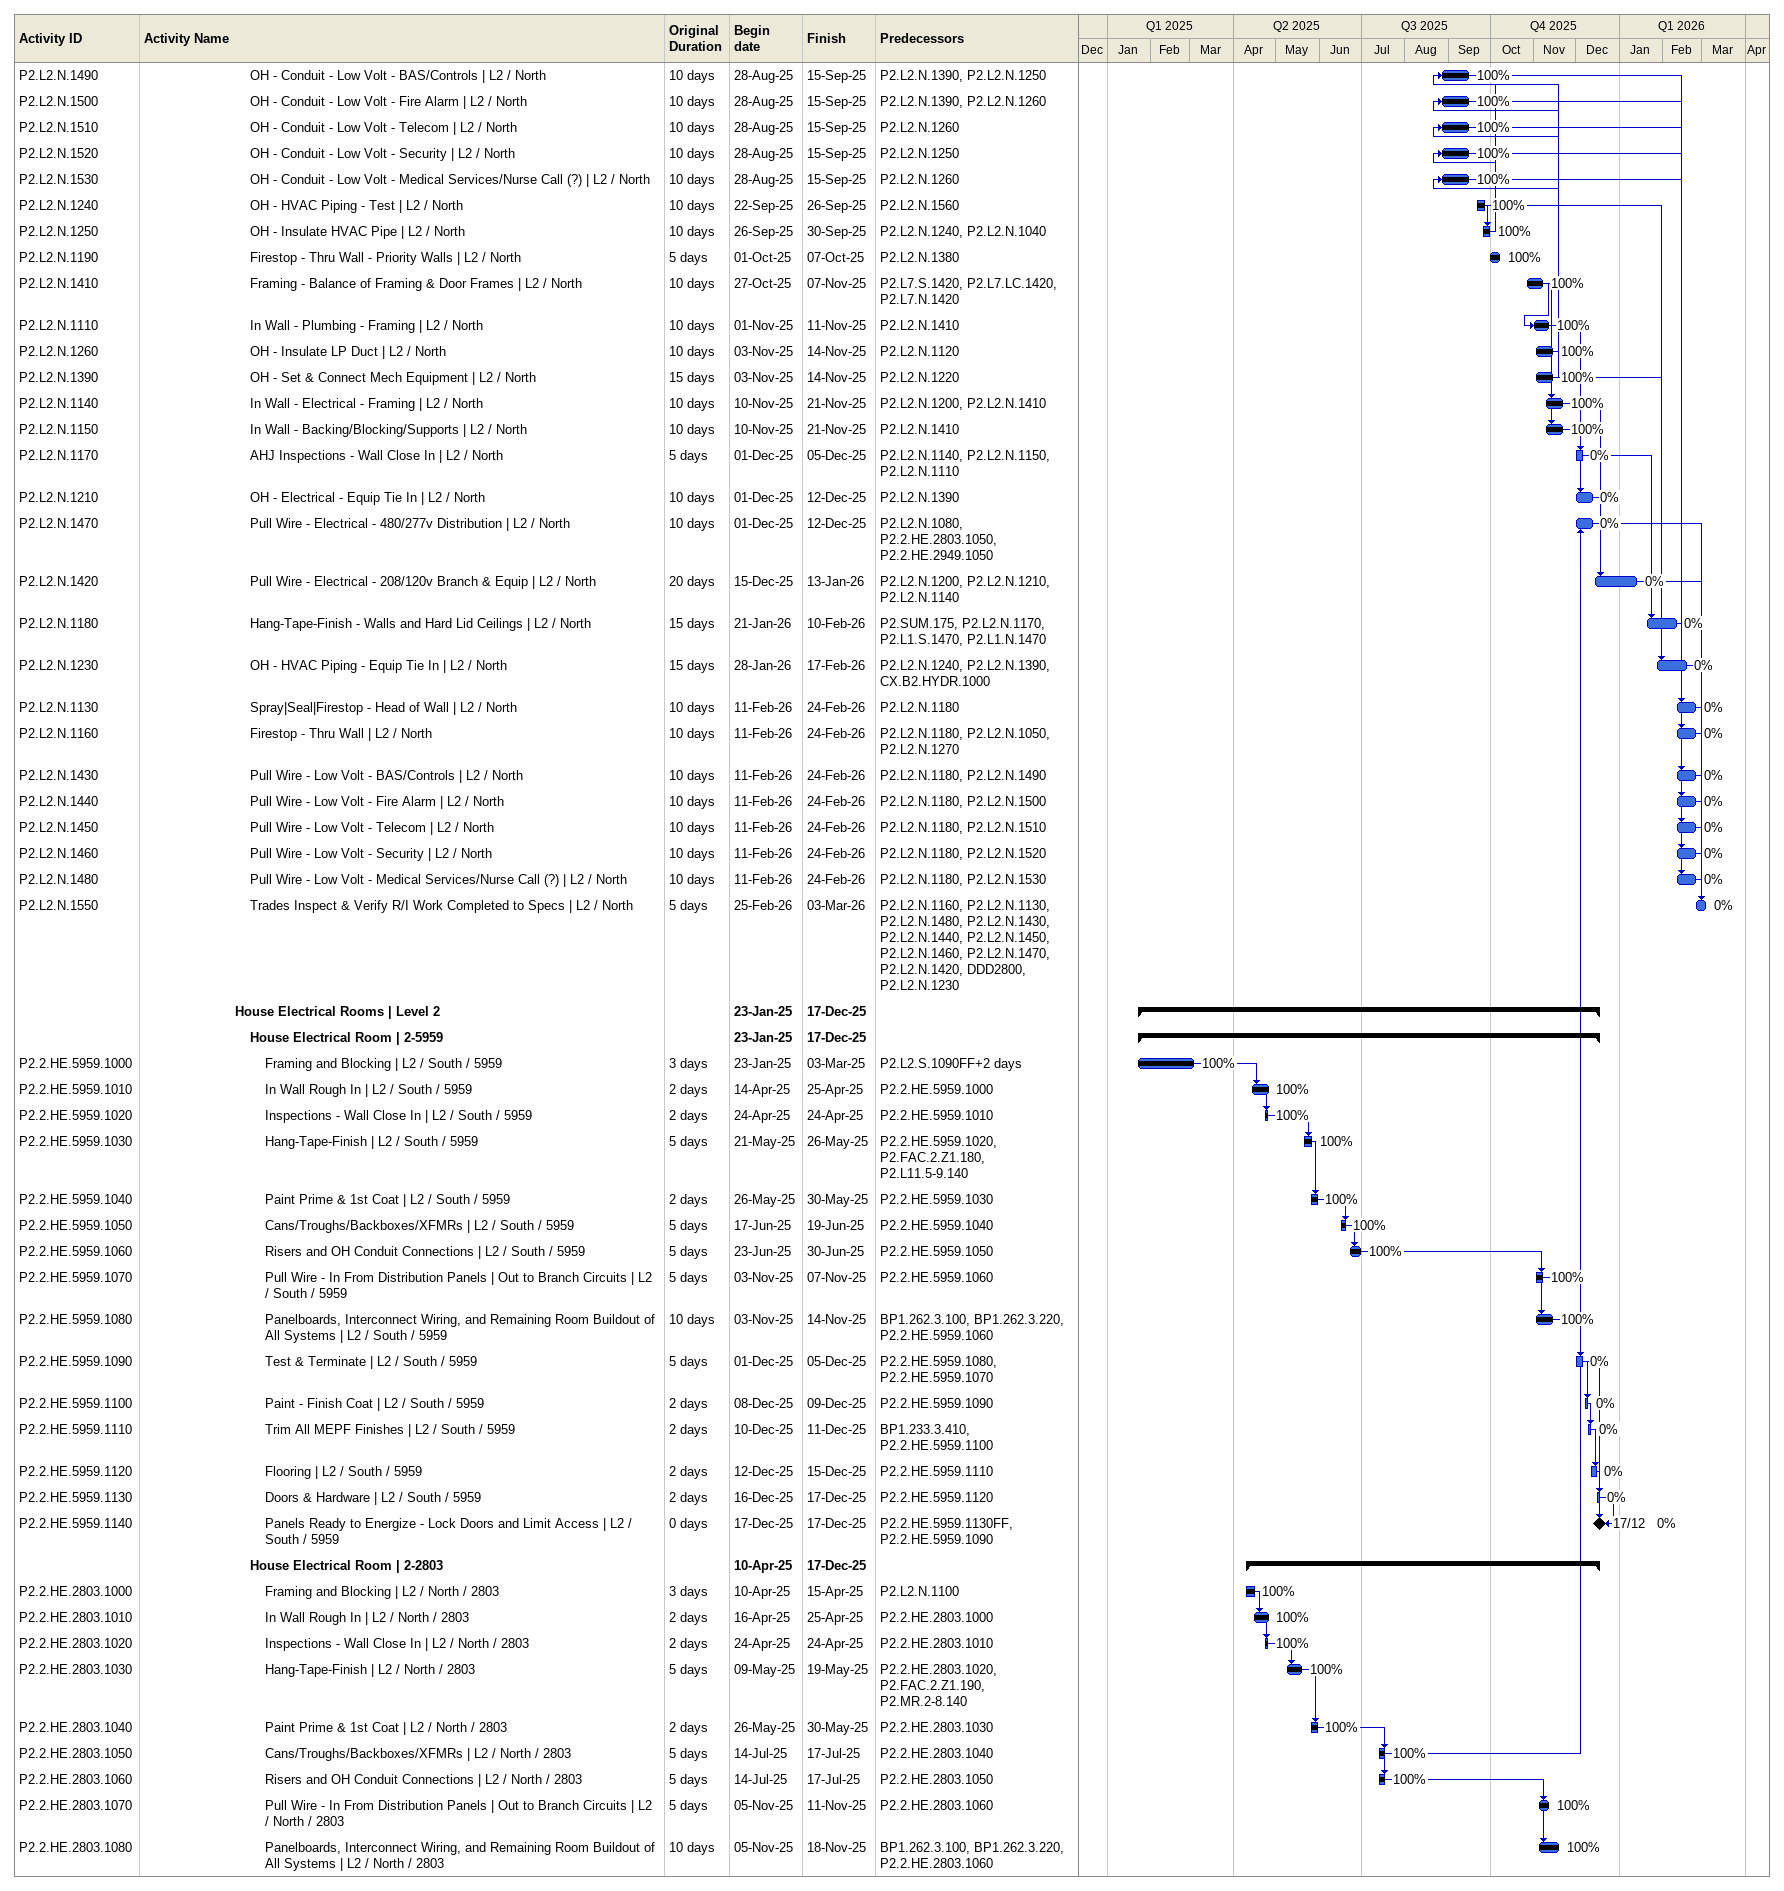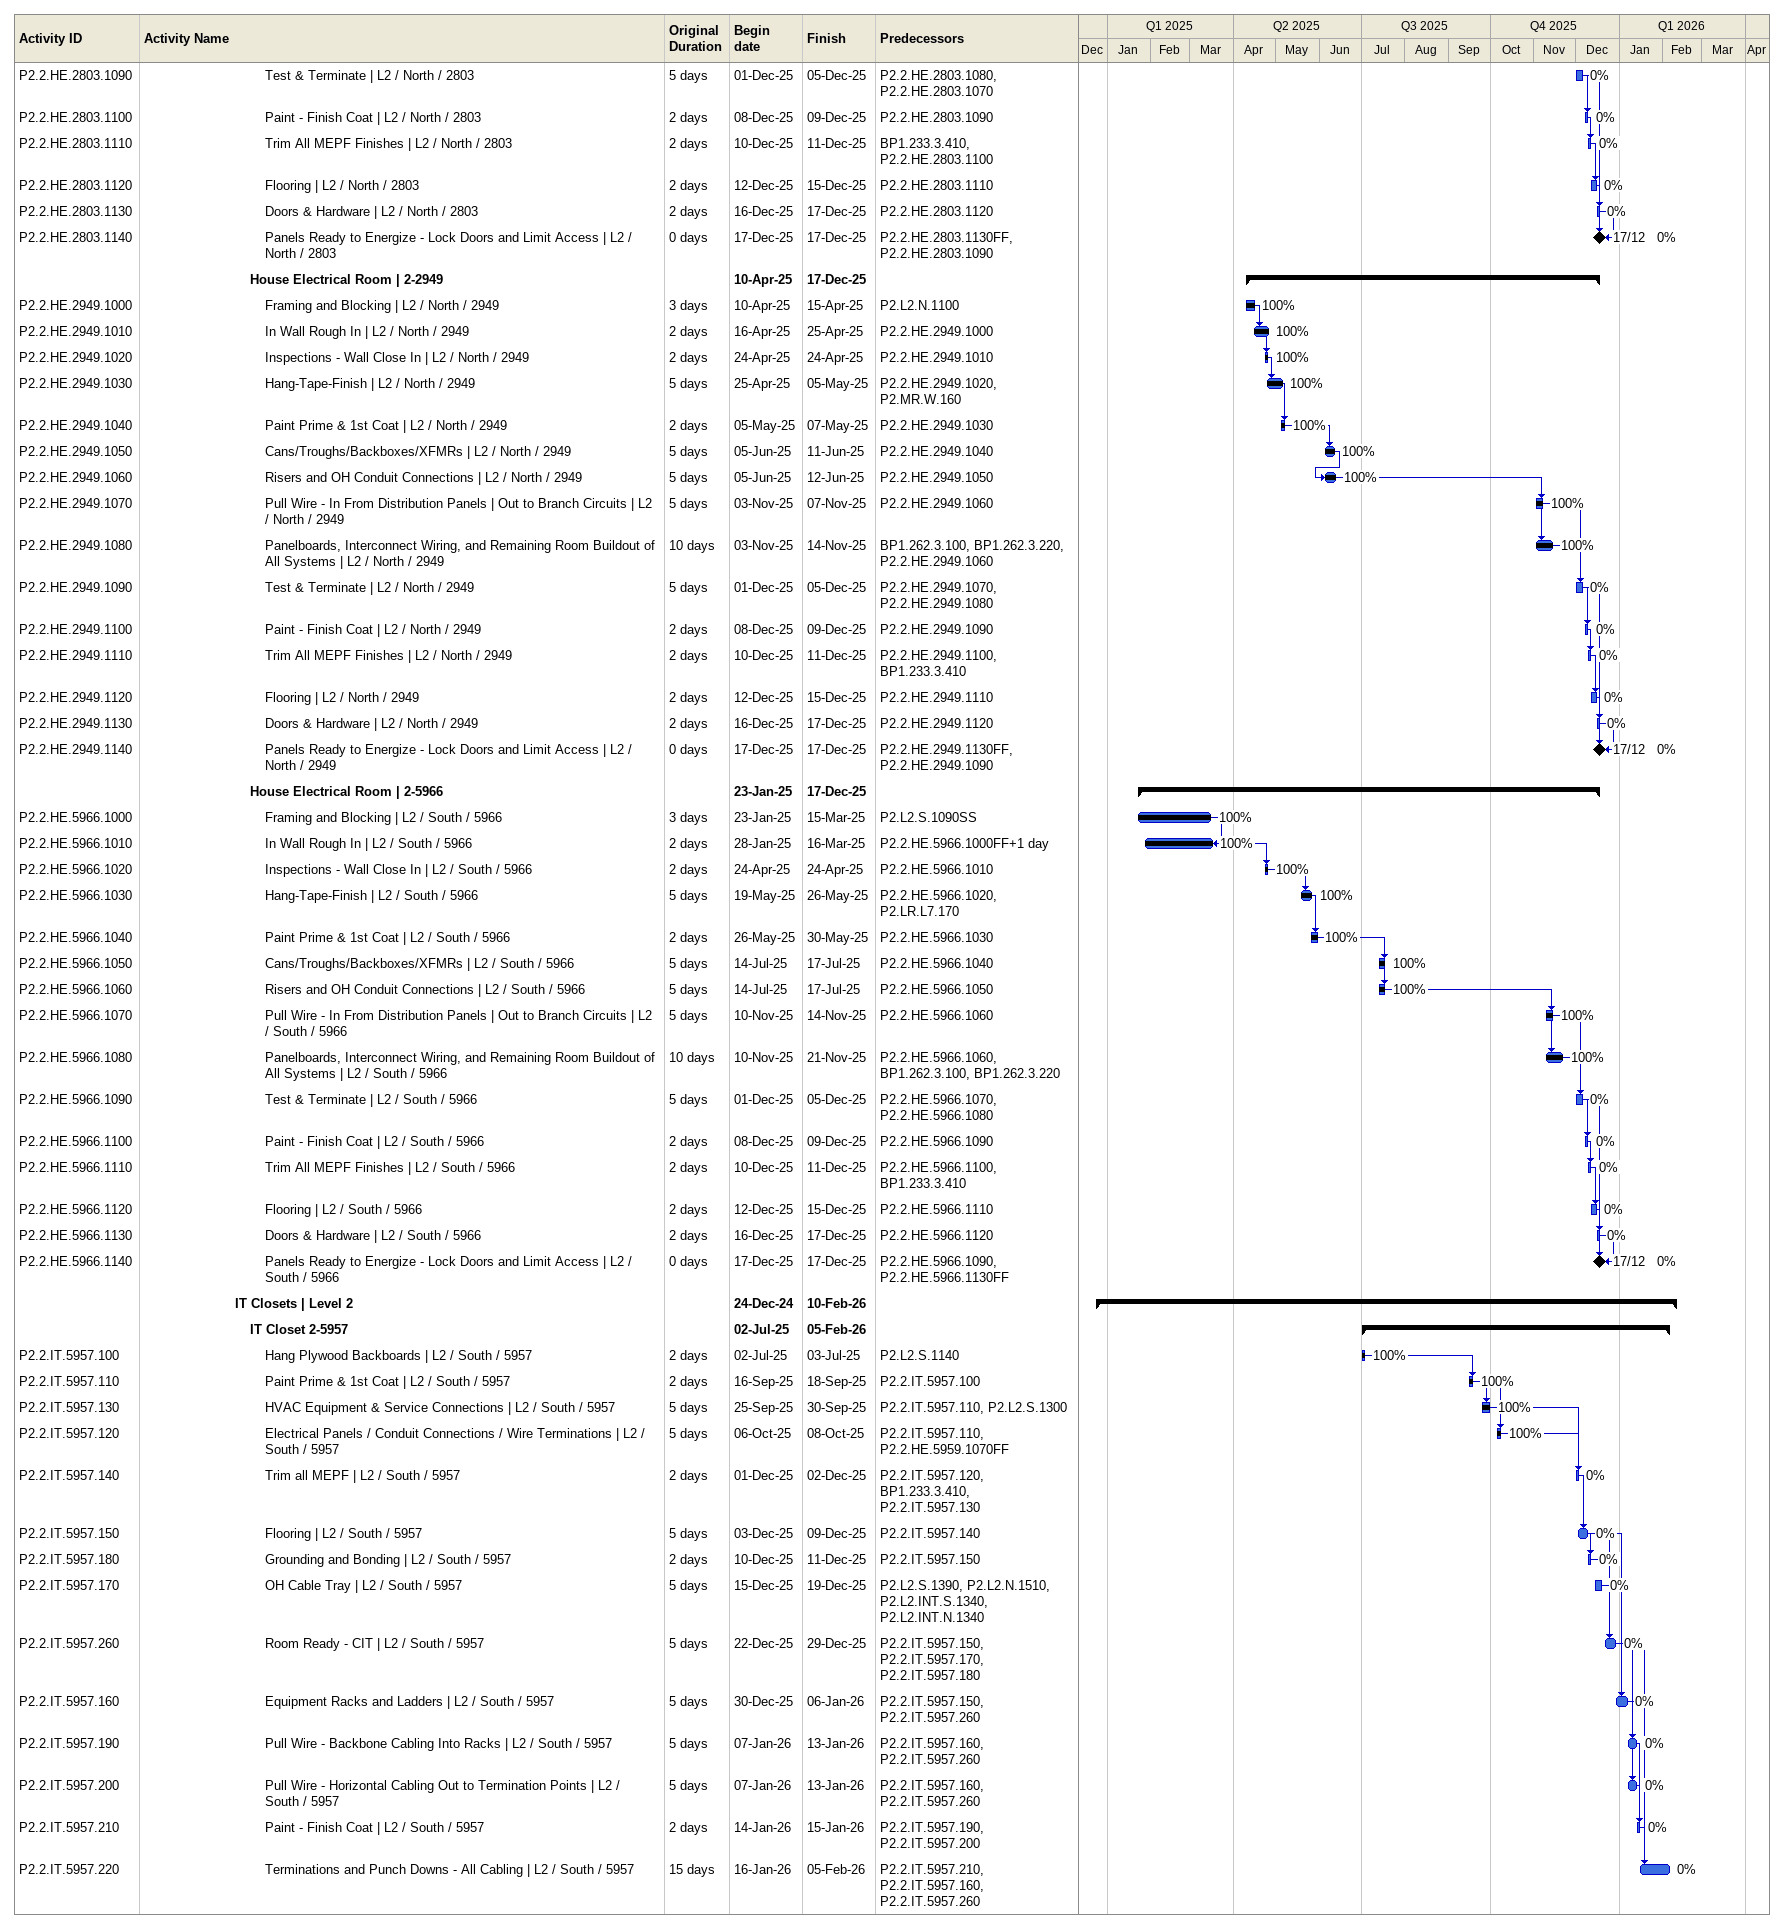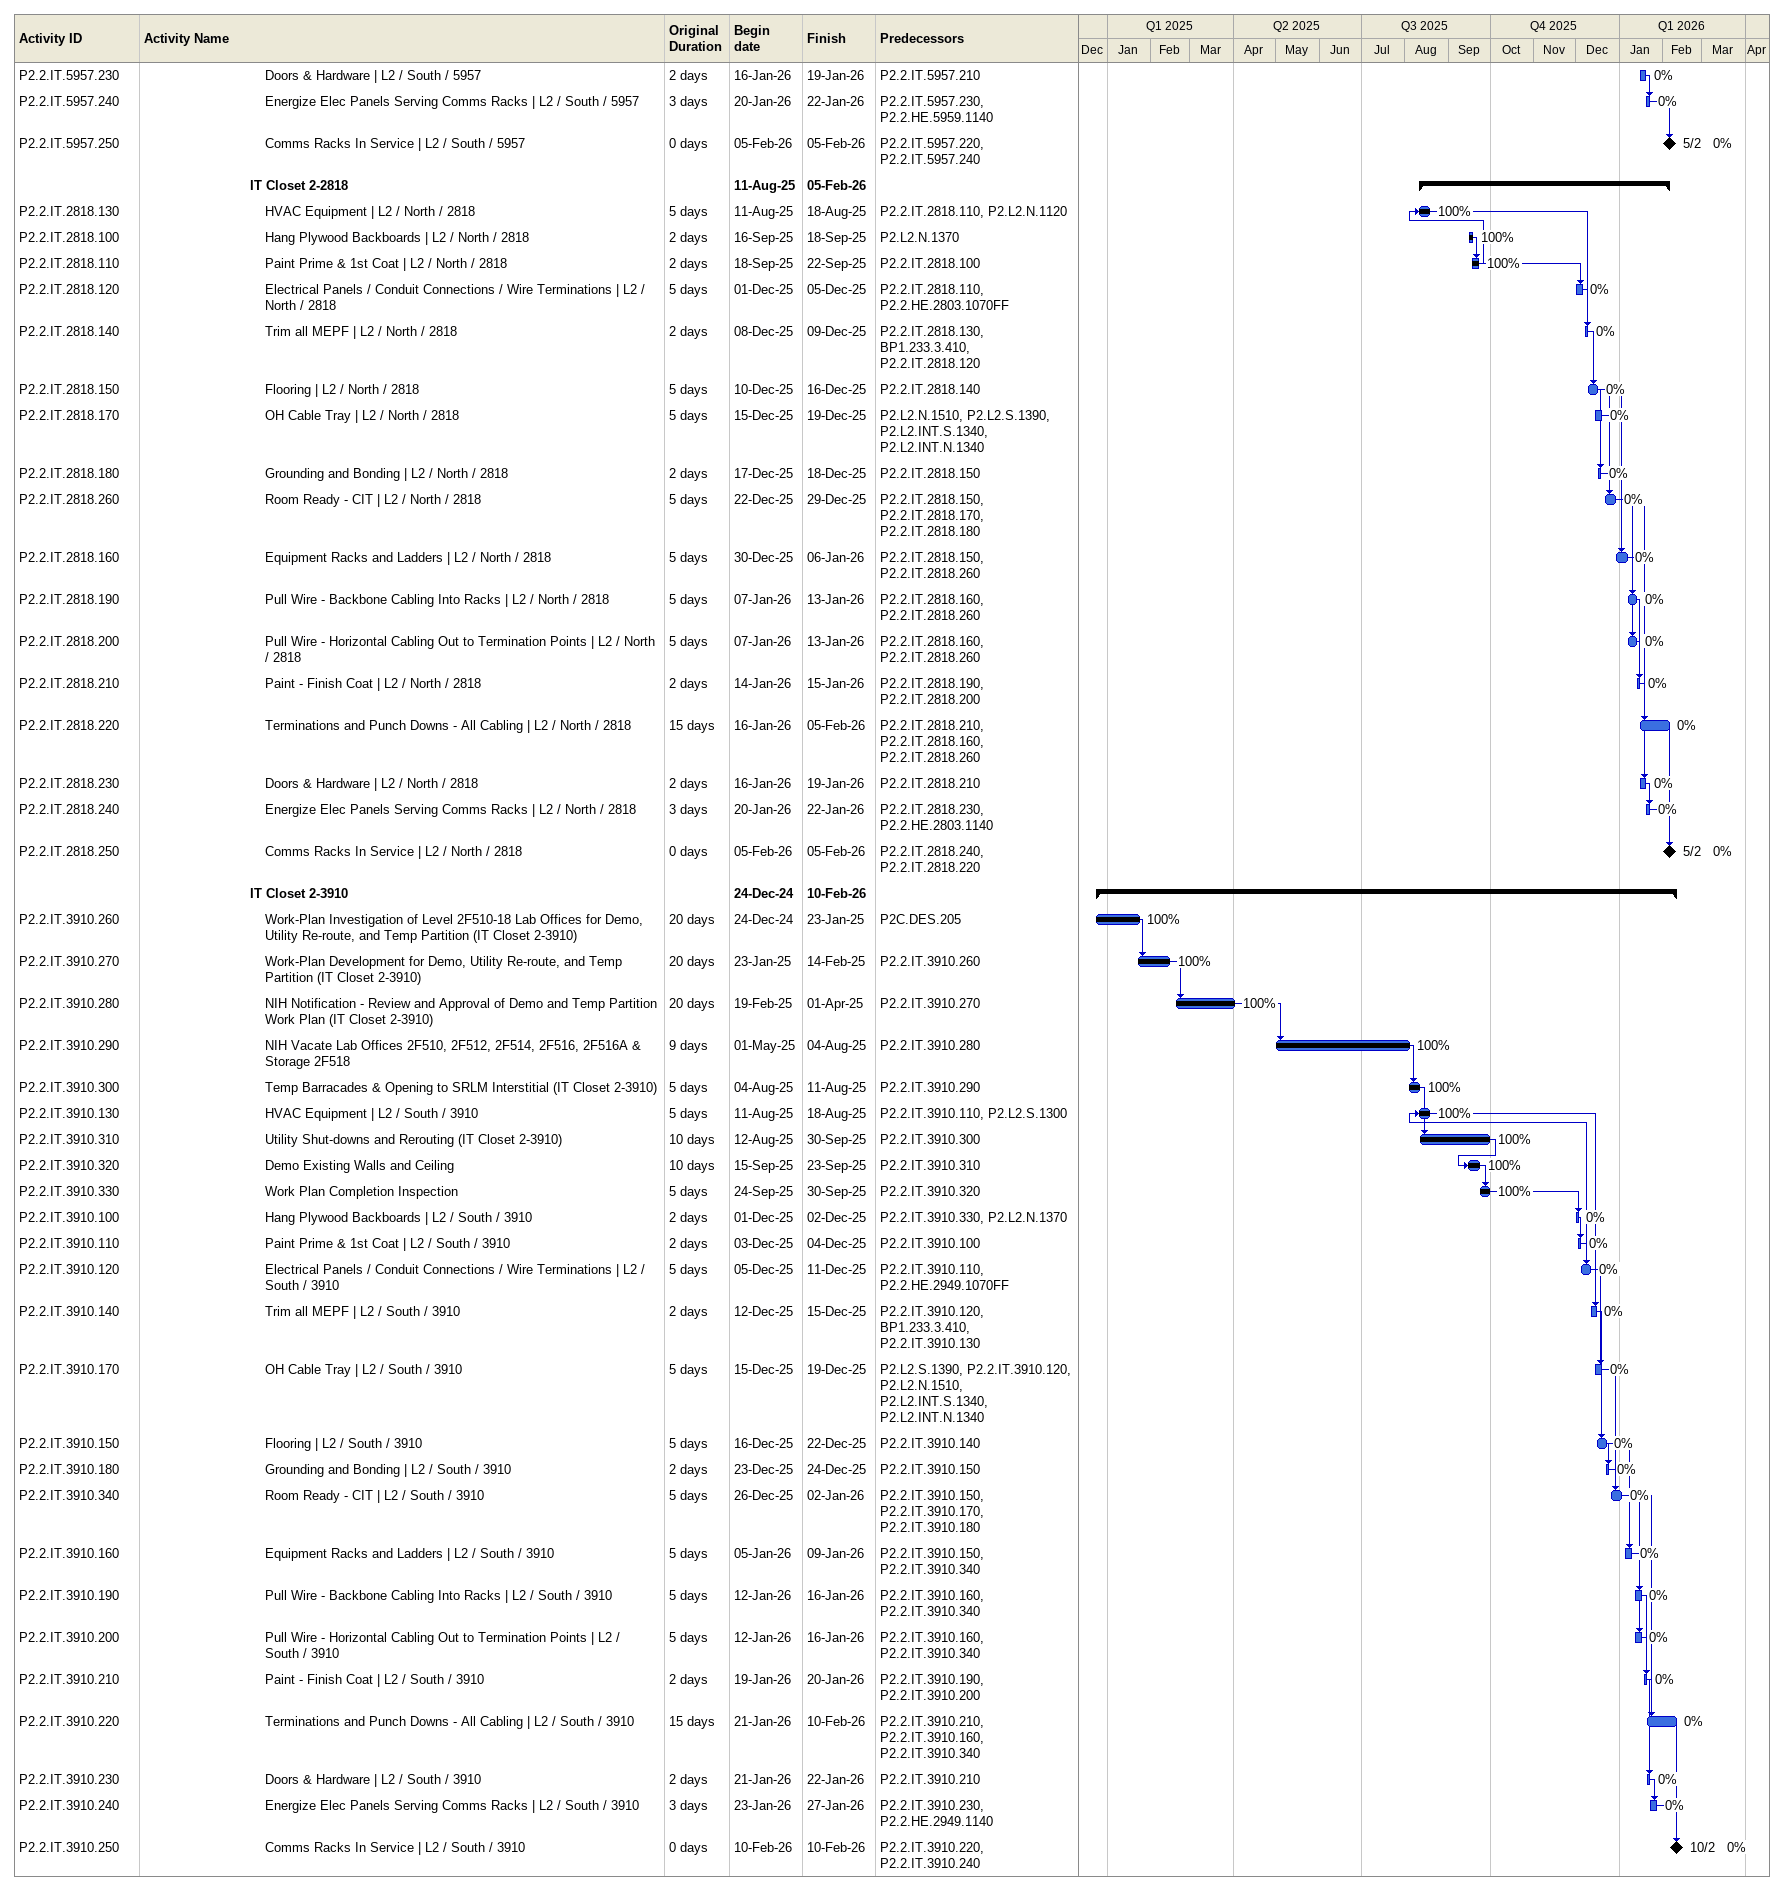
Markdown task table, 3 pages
| ID | Level | Task | Original duration | Start | Finish | Predecessors | % complete |
|---|---|---|---|---|---|---|---|
| P2.L2.N.1490 | 8 | OH - Conduit - Low Volt - BAS/Controls \| L2 / North | 10d | 2025-08-28 | 2025-09-15 | P2.L2.N.1390, P2.L2.N.1250 | 100 |
| P2.L2.N.1500 | 8 | OH - Conduit - Low Volt - Fire Alarm \| L2 / North | 10d | 2025-08-28 | 2025-09-15 | P2.L2.N.1390, P2.L2.N.1260 | 100 |
| P2.L2.N.1510 | 8 | OH - Conduit - Low Volt - Telecom \| L2 / North | 10d | 2025-08-28 | 2025-09-15 | P2.L2.N.1260 | 100 |
| P2.L2.N.1520 | 8 | OH - Conduit - Low Volt - Security \| L2 / North | 10d | 2025-08-28 | 2025-09-15 | P2.L2.N.1250 | 100 |
| P2.L2.N.1530 | 8 | OH - Conduit - Low Volt - Medical Services/Nurse Call (?) \| L2 / North | 10d | 2025-08-28 | 2025-09-15 | P2.L2.N.1260 | 100 |
| P2.L2.N.1240 | 8 | OH - HVAC Piping - Test \| L2 / North | 10d | 2025-09-22 | 2025-09-26 | P2.L2.N.1560 | 100 |
| P2.L2.N.1250 | 8 | OH - Insulate HVAC Pipe \| L2 / North | 10d | 2025-09-26 | 2025-09-30 | P2.L2.N.1240, P2.L2.N.1040 | 100 |
| P2.L2.N.1190 | 8 | Firestop - Thru Wall - Priority Walls \| L2 / North | 5d | 2025-10-01 | 2025-10-07 | P2.L2.N.1380 | 100 |
| P2.L2.N.1410 | 8 | Framing - Balance of Framing & Door Frames \| L2 / North | 10d | 2025-10-27 | 2025-11-07 | P2.L7.S.1420, P2.L7.LC.1420, P2.L7.N.1420 | 100 |
| P2.L2.N.1110 | 8 | In Wall - Plumbing - Framing \| L2 / North | 10d | 2025-11-01 | 2025-11-11 | P2.L2.N.1410 | 100 |
| P2.L2.N.1260 | 8 | OH - Insulate LP Duct \| L2 / North | 10d | 2025-11-03 | 2025-11-14 | P2.L2.N.1120 | 100 |
| P2.L2.N.1390 | 8 | OH - Set & Connect Mech Equipment \| L2 / North | 15d | 2025-11-03 | 2025-11-14 | P2.L2.N.1220 | 100 |
| P2.L2.N.1140 | 8 | In Wall - Electrical - Framing \| L2 / North | 10d | 2025-11-10 | 2025-11-21 | P2.L2.N.1200, P2.L2.N.1410 | 100 |
| P2.L2.N.1150 | 8 | In Wall - Backing/Blocking/Supports \| L2 / North | 10d | 2025-11-10 | 2025-11-21 | P2.L2.N.1410 | 100 |
| P2.L2.N.1170 | 8 | AHJ Inspections - Wall Close In \| L2 / North | 5d | 2025-12-01 | 2025-12-05 | P2.L2.N.1140, P2.L2.N.1150, P2.L2.N.1110 | 0 |
| P2.L2.N.1210 | 8 | OH - Electrical - Equip Tie In \| L2 / North | 10d | 2025-12-01 | 2025-12-12 | P2.L2.N.1390 | 0 |
| P2.L2.N.1470 | 8 | Pull Wire - Electrical - 480/277v Distribution \| L2 / North | 10d | 2025-12-01 | 2025-12-12 | P2.L2.N.1080, P2.2.HE.2803.1050, P2.2.HE.2949.1050 | 0 |
| P2.L2.N.1420 | 8 | Pull Wire - Electrical - 208/120v Branch & Equip \| L2 / North | 20d | 2025-12-15 | 2026-01-13 | P2.L2.N.1200, P2.L2.N.1210, P2.L2.N.1140 | 0 |
| P2.L2.N.1180 | 8 | Hang-Tape-Finish - Walls and Hard Lid Ceilings \| L2 / North | 15d | 2026-01-21 | 2026-02-10 | P2.SUM.175, P2.L2.N.1170, P2.L1.S.1470, P2.L1.N.1470 | 0 |
| P2.L2.N.1230 | 8 | OH - HVAC Piping - Equip Tie In \| L2 / North | 15d | 2026-01-28 | 2026-02-17 | P2.L2.N.1240, P2.L2.N.1390, CX.B2.HYDR.1000 | 0 |
| P2.L2.N.1130 | 8 | Spray\|Seal\|Firestop - Head of Wall \| L2 / North | 10d | 2026-02-11 | 2026-02-24 | P2.L2.N.1180 | 0 |
| P2.L2.N.1160 | 8 | Firestop - Thru Wall \| L2 / North | 10d | 2026-02-11 | 2026-02-24 | P2.L2.N.1180, P2.L2.N.1050, P2.L2.N.1270 | 0 |
| P2.L2.N.1430 | 8 | Pull Wire - Low Volt - BAS/Controls \| L2 / North | 10d | 2026-02-11 | 2026-02-24 | P2.L2.N.1180, P2.L2.N.1490 | 0 |
| P2.L2.N.1440 | 8 | Pull Wire - Low Volt - Fire Alarm \| L2 / North | 10d | 2026-02-11 | 2026-02-24 | P2.L2.N.1180, P2.L2.N.1500 | 0 |
| P2.L2.N.1450 | 8 | Pull Wire - Low Volt - Telecom \| L2 / North | 10d | 2026-02-11 | 2026-02-24 | P2.L2.N.1180, P2.L2.N.1510 | 0 |
| P2.L2.N.1460 | 8 | Pull Wire - Low Volt - Security \| L2 / North | 10d | 2026-02-11 | 2026-02-24 | P2.L2.N.1180, P2.L2.N.1520 | 0 |
| P2.L2.N.1480 | 8 | Pull Wire - Low Volt - Medical Services/Nurse Call (?) \| L2 / North | 10d | 2026-02-11 | 2026-02-24 | P2.L2.N.1180, P2.L2.N.1530 | 0 |
| P2.L2.N.1550 | 8 | Trades Inspect & Verify R/I Work Completed to Specs \| L2 / North | 5d | 2026-02-25 | 2026-03-03 | P2.L2.N.1160, P2.L2.N.1130, P2.L2.N.1480, P2.L2.N.1430, P2.L2.N.1440, P2.L2.N.1450, P2.L2.N.1460, P2.L2.N.1470, P2.L2.N.1420, DDD2800, P2.L2.N.1230 | 0 |
|  | 7 | **House Electrical Rooms \| Level 2** |  | 2025-01-23 | 2025-12-17 |  |  |
|  | 8 | **House Electrical Room \| 2-5959** |  | 2025-01-23 | 2025-12-17 |  |  |
| P2.2.HE.5959.1000 | 9 | Framing and Blocking \| L2 / South / 5959 | 3d | 2025-01-23 | 2025-03-03 | P2.L2.S.1090FF+2d | 100 |
| P2.2.HE.5959.1010 | 9 | In Wall Rough In \| L2 / South / 5959 | 2d | 2025-04-14 | 2025-04-25 | P2.2.HE.5959.1000 | 100 |
| P2.2.HE.5959.1020 | 9 | Inspections - Wall Close In \| L2 / South / 5959 | 2d | 2025-04-24 | 2025-04-24 | P2.2.HE.5959.1010 | 100 |
| P2.2.HE.5959.1030 | 9 | Hang-Tape-Finish \| L2 / South / 5959 | 5d | 2025-05-21 | 2025-05-26 | P2.2.HE.5959.1020, P2.FAC.2.Z1.180, P2.L11.5-9.140 | 100 |
| P2.2.HE.5959.1040 | 9 | Paint Prime & 1st Coat \| L2 / South / 5959 | 2d | 2025-05-26 | 2025-05-30 | P2.2.HE.5959.1030 | 100 |
| P2.2.HE.5959.1050 | 9 | Cans/Troughs/Backboxes/XFMRs \| L2 / South / 5959 | 5d | 2025-06-17 | 2025-06-19 | P2.2.HE.5959.1040 | 100 |
| P2.2.HE.5959.1060 | 9 | Risers and OH Conduit Connections \| L2 / South / 5959 | 5d | 2025-06-23 | 2025-06-30 | P2.2.HE.5959.1050 | 100 |
| P2.2.HE.5959.1070 | 9 | Pull Wire - In From Distribution Panels \| Out to Branch Circuits \| L2 / South / 5959 | 5d | 2025-11-03 | 2025-11-07 | P2.2.HE.5959.1060 | 100 |
| P2.2.HE.5959.1080 | 9 | Panelboards, Interconnect Wiring, and Remaining Room Buildout of All Systems \| L2 / South / 5959 | 10d | 2025-11-03 | 2025-11-14 | BP1.262.3.100, BP1.262.3.220, P2.2.HE.5959.1060 | 100 |
| P2.2.HE.5959.1090 | 9 | Test & Terminate \| L2 / South / 5959 | 5d | 2025-12-01 | 2025-12-05 | P2.2.HE.5959.1080, P2.2.HE.5959.1070 | 0 |
| P2.2.HE.5959.1100 | 9 | Paint - Finish Coat \| L2 / South / 5959 | 2d | 2025-12-08 | 2025-12-09 | P2.2.HE.5959.1090 | 0 |
| P2.2.HE.5959.1110 | 9 | Trim All MEPF Finishes \| L2 / South / 5959 | 2d | 2025-12-10 | 2025-12-11 | BP1.233.3.410, P2.2.HE.5959.1100 | 0 |
| P2.2.HE.5959.1120 | 9 | Flooring \| L2 / South / 5959 | 2d | 2025-12-12 | 2025-12-15 | P2.2.HE.5959.1110 | 0 |
| P2.2.HE.5959.1130 | 9 | Doors & Hardware \| L2 / South / 5959 | 2d | 2025-12-16 | 2025-12-17 | P2.2.HE.5959.1120 | 0 |
| P2.2.HE.5959.1140 | 9 | Panels Ready to Energize - Lock Doors and Limit Access \| L2 / South / 5959 | 0d | 2025-12-17 | 2025-12-17 | P2.2.HE.5959.1130FF, P2.2.HE.5959.1090 | 0 |
|  | 8 | **House Electrical Room \| 2-2803** |  | 2025-04-10 | 2025-12-17 |  |  |
| P2.2.HE.2803.1000 | 9 | Framing and Blocking \| L2 / North / 2803 | 3d | 2025-04-10 | 2025-04-15 | P2.L2.N.1100 | 100 |
| P2.2.HE.2803.1010 | 9 | In Wall Rough In \| L2 / North / 2803 | 2d | 2025-04-16 | 2025-04-25 | P2.2.HE.2803.1000 | 100 |
| P2.2.HE.2803.1020 | 9 | Inspections - Wall Close In \| L2 / North / 2803 | 2d | 2025-04-24 | 2025-04-24 | P2.2.HE.2803.1010 | 100 |
| P2.2.HE.2803.1030 | 9 | Hang-Tape-Finish \| L2 / North / 2803 | 5d | 2025-05-09 | 2025-05-19 | P2.2.HE.2803.1020, P2.FAC.2.Z1.190, P2.MR.2-8.140 | 100 |
| P2.2.HE.2803.1040 | 9 | Paint Prime & 1st Coat \| L2 / North / 2803 | 2d | 2025-05-26 | 2025-05-30 | P2.2.HE.2803.1030 | 100 |
| P2.2.HE.2803.1050 | 9 | Cans/Troughs/Backboxes/XFMRs \| L2 / North / 2803 | 5d | 2025-07-14 | 2025-07-17 | P2.2.HE.2803.1040 | 100 |
| P2.2.HE.2803.1060 | 9 | Risers and OH Conduit Connections \| L2 / North / 2803 | 5d | 2025-07-14 | 2025-07-17 | P2.2.HE.2803.1050 | 100 |
| P2.2.HE.2803.1070 | 9 | Pull Wire - In From Distribution Panels \| Out to Branch Circuits \| L2 / North / 2803 | 5d | 2025-11-05 | 2025-11-11 | P2.2.HE.2803.1060 | 100 |
| P2.2.HE.2803.1080 | 9 | Panelboards, Interconnect Wiring, and Remaining Room Buildout of All Systems \| L2 / North / 2803 | 10d | 2025-11-05 | 2025-11-18 | BP1.262.3.100, BP1.262.3.220, P2.2.HE.2803.1060 | 100 |
| P2.2.HE.2803.1090 | 9 | Test & Terminate \| L2 / North / 2803 | 5d | 2025-12-01 | 2025-12-05 | P2.2.HE.2803.1080, P2.2.HE.2803.1070 | 0 |
| P2.2.HE.2803.1100 | 9 | Paint - Finish Coat \| L2 / North / 2803 | 2d | 2025-12-08 | 2025-12-09 | P2.2.HE.2803.1090 | 0 |
| P2.2.HE.2803.1110 | 9 | Trim All MEPF Finishes \| L2 / North / 2803 | 2d | 2025-12-10 | 2025-12-11 | BP1.233.3.410, P2.2.HE.2803.1100 | 0 |
| P2.2.HE.2803.1120 | 9 | Flooring \| L2 / North / 2803 | 2d | 2025-12-12 | 2025-12-15 | P2.2.HE.2803.1110 | 0 |
| P2.2.HE.2803.1130 | 9 | Doors & Hardware \| L2 / North / 2803 | 2d | 2025-12-16 | 2025-12-17 | P2.2.HE.2803.1120 | 0 |
| P2.2.HE.2803.1140 | 9 | Panels Ready to Energize - Lock Doors and Limit Access \| L2 / North / 2803 | 0d | 2025-12-17 | 2025-12-17 | P2.2.HE.2803.1130FF, P2.2.HE.2803.1090 | 0 |
|  | 8 | **House Electrical Room \| 2-2949** |  | 2025-04-10 | 2025-12-17 |  |  |
| P2.2.HE.2949.1000 | 9 | Framing and Blocking \| L2 / North / 2949 | 3d | 2025-04-10 | 2025-04-15 | P2.L2.N.1100 | 100 |
| P2.2.HE.2949.1010 | 9 | In Wall Rough In \| L2 / North / 2949 | 2d | 2025-04-16 | 2025-04-25 | P2.2.HE.2949.1000 | 100 |
| P2.2.HE.2949.1020 | 9 | Inspections - Wall Close In \| L2 / North / 2949 | 2d | 2025-04-24 | 2025-04-24 | P2.2.HE.2949.1010 | 100 |
| P2.2.HE.2949.1030 | 9 | Hang-Tape-Finish \| L2 / North / 2949 | 5d | 2025-04-25 | 2025-05-05 | P2.2.HE.2949.1020, P2.MR.W.160 | 100 |
| P2.2.HE.2949.1040 | 9 | Paint Prime & 1st Coat \| L2 / North / 2949 | 2d | 2025-05-05 | 2025-05-07 | P2.2.HE.2949.1030 | 100 |
| P2.2.HE.2949.1050 | 9 | Cans/Troughs/Backboxes/XFMRs \| L2 / North / 2949 | 5d | 2025-06-05 | 2025-06-11 | P2.2.HE.2949.1040 | 100 |
| P2.2.HE.2949.1060 | 9 | Risers and OH Conduit Connections \| L2 / North / 2949 | 5d | 2025-06-05 | 2025-06-12 | P2.2.HE.2949.1050 | 100 |
| P2.2.HE.2949.1070 | 9 | Pull Wire - In From Distribution Panels \| Out to Branch Circuits \| L2 / North / 2949 | 5d | 2025-11-03 | 2025-11-07 | P2.2.HE.2949.1060 | 100 |
| P2.2.HE.2949.1080 | 9 | Panelboards, Interconnect Wiring, and Remaining Room Buildout of All Systems \| L2 / North / 2949 | 10d | 2025-11-03 | 2025-11-14 | BP1.262.3.100, BP1.262.3.220, P2.2.HE.2949.1060 | 100 |
| P2.2.HE.2949.1090 | 9 | Test & Terminate \| L2 / North / 2949 | 5d | 2025-12-01 | 2025-12-05 | P2.2.HE.2949.1070, P2.2.HE.2949.1080 | 0 |
| P2.2.HE.2949.1100 | 9 | Paint - Finish Coat \| L2 / North / 2949 | 2d | 2025-12-08 | 2025-12-09 | P2.2.HE.2949.1090 | 0 |
| P2.2.HE.2949.1110 | 9 | Trim All MEPF Finishes \| L2 / North / 2949 | 2d | 2025-12-10 | 2025-12-11 | P2.2.HE.2949.1100, BP1.233.3.410 | 0 |
| P2.2.HE.2949.1120 | 9 | Flooring \| L2 / North / 2949 | 2d | 2025-12-12 | 2025-12-15 | P2.2.HE.2949.1110 | 0 |
| P2.2.HE.2949.1130 | 9 | Doors & Hardware \| L2 / North / 2949 | 2d | 2025-12-16 | 2025-12-17 | P2.2.HE.2949.1120 | 0 |
| P2.2.HE.2949.1140 | 9 | Panels Ready to Energize - Lock Doors and Limit Access \| L2 / North / 2949 | 0d | 2025-12-17 | 2025-12-17 | P2.2.HE.2949.1130FF, P2.2.HE.2949.1090 | 0 |
|  | 8 | **House Electrical Room \| 2-5966** |  | 2025-01-23 | 2025-12-17 |  |  |
| P2.2.HE.5966.1000 | 9 | Framing and Blocking \| L2 / South / 5966 | 3d | 2025-01-23 | 2025-03-15 | P2.L2.S.1090SS | 100 |
| P2.2.HE.5966.1010 | 9 | In Wall Rough In \| L2 / South / 5966 | 2d | 2025-01-28 | 2025-03-16 | P2.2.HE.5966.1000FF+1d | 100 |
| P2.2.HE.5966.1020 | 9 | Inspections - Wall Close In \| L2 / South / 5966 | 2d | 2025-04-24 | 2025-04-24 | P2.2.HE.5966.1010 | 100 |
| P2.2.HE.5966.1030 | 9 | Hang-Tape-Finish \| L2 / South / 5966 | 5d | 2025-05-19 | 2025-05-26 | P2.2.HE.5966.1020, P2.LR.L7.170 | 100 |
| P2.2.HE.5966.1040 | 9 | Paint Prime & 1st Coat \| L2 / South / 5966 | 2d | 2025-05-26 | 2025-05-30 | P2.2.HE.5966.1030 | 100 |
| P2.2.HE.5966.1050 | 9 | Cans/Troughs/Backboxes/XFMRs \| L2 / South / 5966 | 5d | 2025-07-14 | 2025-07-17 | P2.2.HE.5966.1040 | 100 |
| P2.2.HE.5966.1060 | 9 | Risers and OH Conduit Connections \| L2 / South / 5966 | 5d | 2025-07-14 | 2025-07-17 | P2.2.HE.5966.1050 | 100 |
| P2.2.HE.5966.1070 | 9 | Pull Wire - In From Distribution Panels \| Out to Branch Circuits \| L2 / South / 5966 | 5d | 2025-11-10 | 2025-11-14 | P2.2.HE.5966.1060 | 100 |
| P2.2.HE.5966.1080 | 9 | Panelboards, Interconnect Wiring, and Remaining Room Buildout of All Systems \| L2 / South / 5966 | 10d | 2025-11-10 | 2025-11-21 | P2.2.HE.5966.1060, BP1.262.3.100, BP1.262.3.220 | 100 |
| P2.2.HE.5966.1090 | 9 | Test & Terminate \| L2 / South / 5966 | 5d | 2025-12-01 | 2025-12-05 | P2.2.HE.5966.1070, P2.2.HE.5966.1080 | 0 |
| P2.2.HE.5966.1100 | 9 | Paint - Finish Coat \| L2 / South / 5966 | 2d | 2025-12-08 | 2025-12-09 | P2.2.HE.5966.1090 | 0 |
| P2.2.HE.5966.1110 | 9 | Trim All MEPF Finishes \| L2 / South / 5966 | 2d | 2025-12-10 | 2025-12-11 | P2.2.HE.5966.1100, BP1.233.3.410 | 0 |
| P2.2.HE.5966.1120 | 9 | Flooring \| L2 / South / 5966 | 2d | 2025-12-12 | 2025-12-15 | P2.2.HE.5966.1110 | 0 |
| P2.2.HE.5966.1130 | 9 | Doors & Hardware \| L2 / South / 5966 | 2d | 2025-12-16 | 2025-12-17 | P2.2.HE.5966.1120 | 0 |
| P2.2.HE.5966.1140 | 9 | Panels Ready to Energize - Lock Doors and Limit Access \| L2 / South / 5966 | 0d | 2025-12-17 | 2025-12-17 | P2.2.HE.5966.1090, P2.2.HE.5966.1130FF | 0 |
|  | 7 | **IT Closets \| Level 2** |  | 2024-12-24 | 2026-02-10 |  |  |
|  | 8 | **IT Closet 2-5957** |  | 2025-07-02 | 2026-02-05 |  |  |
| P2.2.IT.5957.100 | 9 | Hang Plywood Backboards \| L2 / South / 5957 | 2d | 2025-07-02 | 2025-07-03 | P2.L2.S.1140 | 100 |
| P2.2.IT.5957.110 | 9 | Paint Prime & 1st Coat \| L2 / South / 5957 | 2d | 2025-09-16 | 2025-09-18 | P2.2.IT.5957.100 | 100 |
| P2.2.IT.5957.130 | 9 | HVAC Equipment & Service Connections \| L2 / South / 5957 | 5d | 2025-09-25 | 2025-09-30 | P2.2.IT.5957.110, P2.L2.S.1300 | 100 |
| P2.2.IT.5957.120 | 9 | Electrical Panels / Conduit Connections / Wire Terminations \| L2 / South / 5957 | 5d | 2025-10-06 | 2025-10-08 | P2.2.IT.5957.110, P2.2.HE.5959.1070FF | 100 |
| P2.2.IT.5957.140 | 9 | Trim all MEPF \| L2 / South / 5957 | 2d | 2025-12-01 | 2025-12-02 | P2.2.IT.5957.120, BP1.233.3.410, P2.2.IT.5957.130 | 0 |
| P2.2.IT.5957.150 | 9 | Flooring \| L2 / South / 5957 | 5d | 2025-12-03 | 2025-12-09 | P2.2.IT.5957.140 | 0 |
| P2.2.IT.5957.180 | 9 | Grounding and Bonding \| L2 / South / 5957 | 2d | 2025-12-10 | 2025-12-11 | P2.2.IT.5957.150 | 0 |
| P2.2.IT.5957.170 | 9 | OH Cable Tray \| L2 / South / 5957 | 5d | 2025-12-15 | 2025-12-19 | P2.L2.S.1390, P2.L2.N.1510, P2.L2.INT.S.1340, P2.L2.INT.N.1340 | 0 |
| P2.2.IT.5957.260 | 9 | Room Ready - CIT \| L2 / South / 5957 | 5d | 2025-12-22 | 2025-12-29 | P2.2.IT.5957.150, P2.2.IT.5957.170, P2.2.IT.5957.180 | 0 |
| P2.2.IT.5957.160 | 9 | Equipment Racks and Ladders \| L2 / South / 5957 | 5d | 2025-12-30 | 2026-01-06 | P2.2.IT.5957.150, P2.2.IT.5957.260 | 0 |
| P2.2.IT.5957.190 | 9 | Pull Wire - Backbone Cabling Into Racks \| L2 / South / 5957 | 5d | 2026-01-07 | 2026-01-13 | P2.2.IT.5957.160, P2.2.IT.5957.260 | 0 |
| P2.2.IT.5957.200 | 9 | Pull Wire - Horizontal Cabling Out to Termination Points \| L2 / South / 5957 | 5d | 2026-01-07 | 2026-01-13 | P2.2.IT.5957.160, P2.2.IT.5957.260 | 0 |
| P2.2.IT.5957.210 | 9 | Paint - Finish Coat \| L2 / South / 5957 | 2d | 2026-01-14 | 2026-01-15 | P2.2.IT.5957.190, P2.2.IT.5957.200 | 0 |
| P2.2.IT.5957.220 | 9 | Terminations and Punch Downs - All Cabling \| L2 / South / 5957 | 15d | 2026-01-16 | 2026-02-05 | P2.2.IT.5957.210, P2.2.IT.5957.160, P2.2.IT.5957.260 | 0 |
| P2.2.IT.5957.230 | 9 | Doors & Hardware \| L2 / South / 5957 | 2d | 2026-01-16 | 2026-01-19 | P2.2.IT.5957.210 | 0 |
| P2.2.IT.5957.240 | 9 | Energize Elec Panels Serving Comms Racks \| L2 / South / 5957 | 3d | 2026-01-20 | 2026-01-22 | P2.2.IT.5957.230, P2.2.HE.5959.1140 | 0 |
| P2.2.IT.5957.250 | 9 | Comms Racks In Service \| L2 / South / 5957 | 0d | 2026-02-05 | 2026-02-05 | P2.2.IT.5957.220, P2.2.IT.5957.240 | 0 |
|  | 8 | **IT Closet 2-2818** |  | 2025-08-11 | 2026-02-05 |  |  |
| P2.2.IT.2818.130 | 9 | HVAC Equipment \| L2 / North / 2818 | 5d | 2025-08-11 | 2025-08-18 | P2.2.IT.2818.110, P2.L2.N.1120 | 100 |
| P2.2.IT.2818.100 | 9 | Hang Plywood Backboards \| L2 / North / 2818 | 2d | 2025-09-16 | 2025-09-18 | P2.L2.N.1370 | 100 |
| P2.2.IT.2818.110 | 9 | Paint Prime & 1st Coat \| L2 / North / 2818 | 2d | 2025-09-18 | 2025-09-22 | P2.2.IT.2818.100 | 100 |
| P2.2.IT.2818.120 | 9 | Electrical Panels / Conduit Connections / Wire Terminations \| L2 / North / 2818 | 5d | 2025-12-01 | 2025-12-05 | P2.2.IT.2818.110, P2.2.HE.2803.1070FF | 0 |
| P2.2.IT.2818.140 | 9 | Trim all MEPF \| L2 / North / 2818 | 2d | 2025-12-08 | 2025-12-09 | P2.2.IT.2818.130, BP1.233.3.410, P2.2.IT.2818.120 | 0 |
| P2.2.IT.2818.150 | 9 | Flooring \| L2 / North / 2818 | 5d | 2025-12-10 | 2025-12-16 | P2.2.IT.2818.140 | 0 |
| P2.2.IT.2818.170 | 9 | OH Cable Tray \| L2 / North / 2818 | 5d | 2025-12-15 | 2025-12-19 | P2.L2.N.1510, P2.L2.S.1390, P2.L2.INT.S.1340, P2.L2.INT.N.1340 | 0 |
| P2.2.IT.2818.180 | 9 | Grounding and Bonding \| L2 / North / 2818 | 2d | 2025-12-17 | 2025-12-18 | P2.2.IT.2818.150 | 0 |
| P2.2.IT.2818.260 | 9 | Room Ready - CIT \| L2 / North / 2818 | 5d | 2025-12-22 | 2025-12-29 | P2.2.IT.2818.150, P2.2.IT.2818.170, P2.2.IT.2818.180 | 0 |
| P2.2.IT.2818.160 | 9 | Equipment Racks and Ladders \| L2 / North / 2818 | 5d | 2025-12-30 | 2026-01-06 | P2.2.IT.2818.150, P2.2.IT.2818.260 | 0 |
| P2.2.IT.2818.190 | 9 | Pull Wire - Backbone Cabling Into Racks \| L2 / North / 2818 | 5d | 2026-01-07 | 2026-01-13 | P2.2.IT.2818.160, P2.2.IT.2818.260 | 0 |
| P2.2.IT.2818.200 | 9 | Pull Wire - Horizontal Cabling Out to Termination Points \| L2 / North / 2818 | 5d | 2026-01-07 | 2026-01-13 | P2.2.IT.2818.160, P2.2.IT.2818.260 | 0 |
| P2.2.IT.2818.210 | 9 | Paint - Finish Coat \| L2 / North / 2818 | 2d | 2026-01-14 | 2026-01-15 | P2.2.IT.2818.190, P2.2.IT.2818.200 | 0 |
| P2.2.IT.2818.220 | 9 | Terminations and Punch Downs - All Cabling \| L2 / North / 2818 | 15d | 2026-01-16 | 2026-02-05 | P2.2.IT.2818.210, P2.2.IT.2818.160, P2.2.IT.2818.260 | 0 |
| P2.2.IT.2818.230 | 9 | Doors & Hardware \| L2 / North / 2818 | 2d | 2026-01-16 | 2026-01-19 | P2.2.IT.2818.210 | 0 |
| P2.2.IT.2818.240 | 9 | Energize Elec Panels Serving Comms Racks \| L2 / North / 2818 | 3d | 2026-01-20 | 2026-01-22 | P2.2.IT.2818.230, P2.2.HE.2803.1140 | 0 |
| P2.2.IT.2818.250 | 9 | Comms Racks In Service \| L2 / North / 2818 | 0d | 2026-02-05 | 2026-02-05 | P2.2.IT.2818.240, P2.2.IT.2818.220 | 0 |
|  | 8 | **IT Closet 2-3910** |  | 2024-12-24 | 2026-02-10 |  |  |
| P2.2.IT.3910.260 | 9 | Work-Plan Investigation of Level 2F510-18 Lab Offices for Demo, Utility Re-route, and Temp Partition (IT Closet 2-3910) | 20d | 2024-12-24 | 2025-01-23 | P2C.DES.205 | 100 |
| P2.2.IT.3910.270 | 9 | Work-Plan Development for Demo, Utility Re-route, and Temp Partition (IT Closet 2-3910) | 20d | 2025-01-23 | 2025-02-14 | P2.2.IT.3910.260 | 100 |
| P2.2.IT.3910.280 | 9 | NIH Notification - Review and Approval of Demo and Temp Partition Work Plan (IT Closet 2-3910) | 20d | 2025-02-19 | 2025-04-01 | P2.2.IT.3910.270 | 100 |
| P2.2.IT.3910.290 | 9 | NIH Vacate Lab Offices 2F510, 2F512, 2F514, 2F516, 2F516A & Storage 2F518 | 9d | 2025-05-01 | 2025-08-04 | P2.2.IT.3910.280 | 100 |
| P2.2.IT.3910.300 | 9 | Temp Barracades & Opening to SRLM Interstitial (IT Closet 2-3910) | 5d | 2025-08-04 | 2025-08-11 | P2.2.IT.3910.290 | 100 |
| P2.2.IT.3910.130 | 9 | HVAC Equipment \| L2 / South / 3910 | 5d | 2025-08-11 | 2025-08-18 | P2.2.IT.3910.110, P2.L2.S.1300 | 100 |
| P2.2.IT.3910.310 | 9 | Utility Shut-downs and Rerouting (IT Closet 2-3910) | 10d | 2025-08-12 | 2025-09-30 | P2.2.IT.3910.300 | 100 |
| P2.2.IT.3910.320 | 9 | Demo Existing Walls and Ceiling | 10d | 2025-09-15 | 2025-09-23 | P2.2.IT.3910.310 | 100 |
| P2.2.IT.3910.330 | 9 | Work Plan Completion Inspection | 5d | 2025-09-24 | 2025-09-30 | P2.2.IT.3910.320 | 100 |
| P2.2.IT.3910.100 | 9 | Hang Plywood Backboards \| L2 / South / 3910 | 2d | 2025-12-01 | 2025-12-02 | P2.2.IT.3910.330, P2.L2.N.1370 | 0 |
| P2.2.IT.3910.110 | 9 | Paint Prime & 1st Coat \| L2 / South / 3910 | 2d | 2025-12-03 | 2025-12-04 | P2.2.IT.3910.100 | 0 |
| P2.2.IT.3910.120 | 9 | Electrical Panels / Conduit Connections / Wire Terminations \| L2 / South / 3910 | 5d | 2025-12-05 | 2025-12-11 | P2.2.IT.3910.110, P2.2.HE.2949.1070FF | 0 |
| P2.2.IT.3910.140 | 9 | Trim all MEPF \| L2 / South / 3910 | 2d | 2025-12-12 | 2025-12-15 | P2.2.IT.3910.120, BP1.233.3.410, P2.2.IT.3910.130 | 0 |
| P2.2.IT.3910.170 | 9 | OH Cable Tray \| L2 / South / 3910 | 5d | 2025-12-15 | 2025-12-19 | P2.L2.S.1390, P2.2.IT.3910.120, P2.L2.N.1510, P2.L2.INT.S.1340, P2.L2.INT.N.1340 | 0 |
| P2.2.IT.3910.150 | 9 | Flooring \| L2 / South / 3910 | 5d | 2025-12-16 | 2025-12-22 | P2.2.IT.3910.140 | 0 |
| P2.2.IT.3910.180 | 9 | Grounding and Bonding \| L2 / South / 3910 | 2d | 2025-12-23 | 2025-12-24 | P2.2.IT.3910.150 | 0 |
| P2.2.IT.3910.340 | 9 | Room Ready - CIT \| L2 / South / 3910 | 5d | 2025-12-26 | 2026-01-02 | P2.2.IT.3910.150, P2.2.IT.3910.170, P2.2.IT.3910.180 | 0 |
| P2.2.IT.3910.160 | 9 | Equipment Racks and Ladders \| L2 / South / 3910 | 5d | 2026-01-05 | 2026-01-09 | P2.2.IT.3910.150, P2.2.IT.3910.340 | 0 |
| P2.2.IT.3910.190 | 9 | Pull Wire - Backbone Cabling Into Racks \| L2 / South / 3910 | 5d | 2026-01-12 | 2026-01-16 | P2.2.IT.3910.160, P2.2.IT.3910.340 | 0 |
| P2.2.IT.3910.200 | 9 | Pull Wire - Horizontal Cabling Out to Termination Points \| L2 / South / 3910 | 5d | 2026-01-12 | 2026-01-16 | P2.2.IT.3910.160, P2.2.IT.3910.340 | 0 |
| P2.2.IT.3910.210 | 9 | Paint - Finish Coat \| L2 / South / 3910 | 2d | 2026-01-19 | 2026-01-20 | P2.2.IT.3910.190, P2.2.IT.3910.200 | 0 |
| P2.2.IT.3910.220 | 9 | Terminations and Punch Downs - All Cabling \| L2 / South / 3910 | 15d | 2026-01-21 | 2026-02-10 | P2.2.IT.3910.210, P2.2.IT.3910.160, P2.2.IT.3910.340 | 0 |
| P2.2.IT.3910.230 | 9 | Doors & Hardware \| L2 / South / 3910 | 2d | 2026-01-21 | 2026-01-22 | P2.2.IT.3910.210 | 0 |
| P2.2.IT.3910.240 | 9 | Energize Elec Panels Serving Comms Racks \| L2 / South / 3910 | 3d | 2026-01-23 | 2026-01-27 | P2.2.IT.3910.230, P2.2.HE.2949.1140 | 0 |
| P2.2.IT.3910.250 | 9 | Comms Racks In Service \| L2 / South / 3910 | 0d | 2026-02-10 | 2026-02-10 | P2.2.IT.3910.220, P2.2.IT.3910.240 | 0 |
